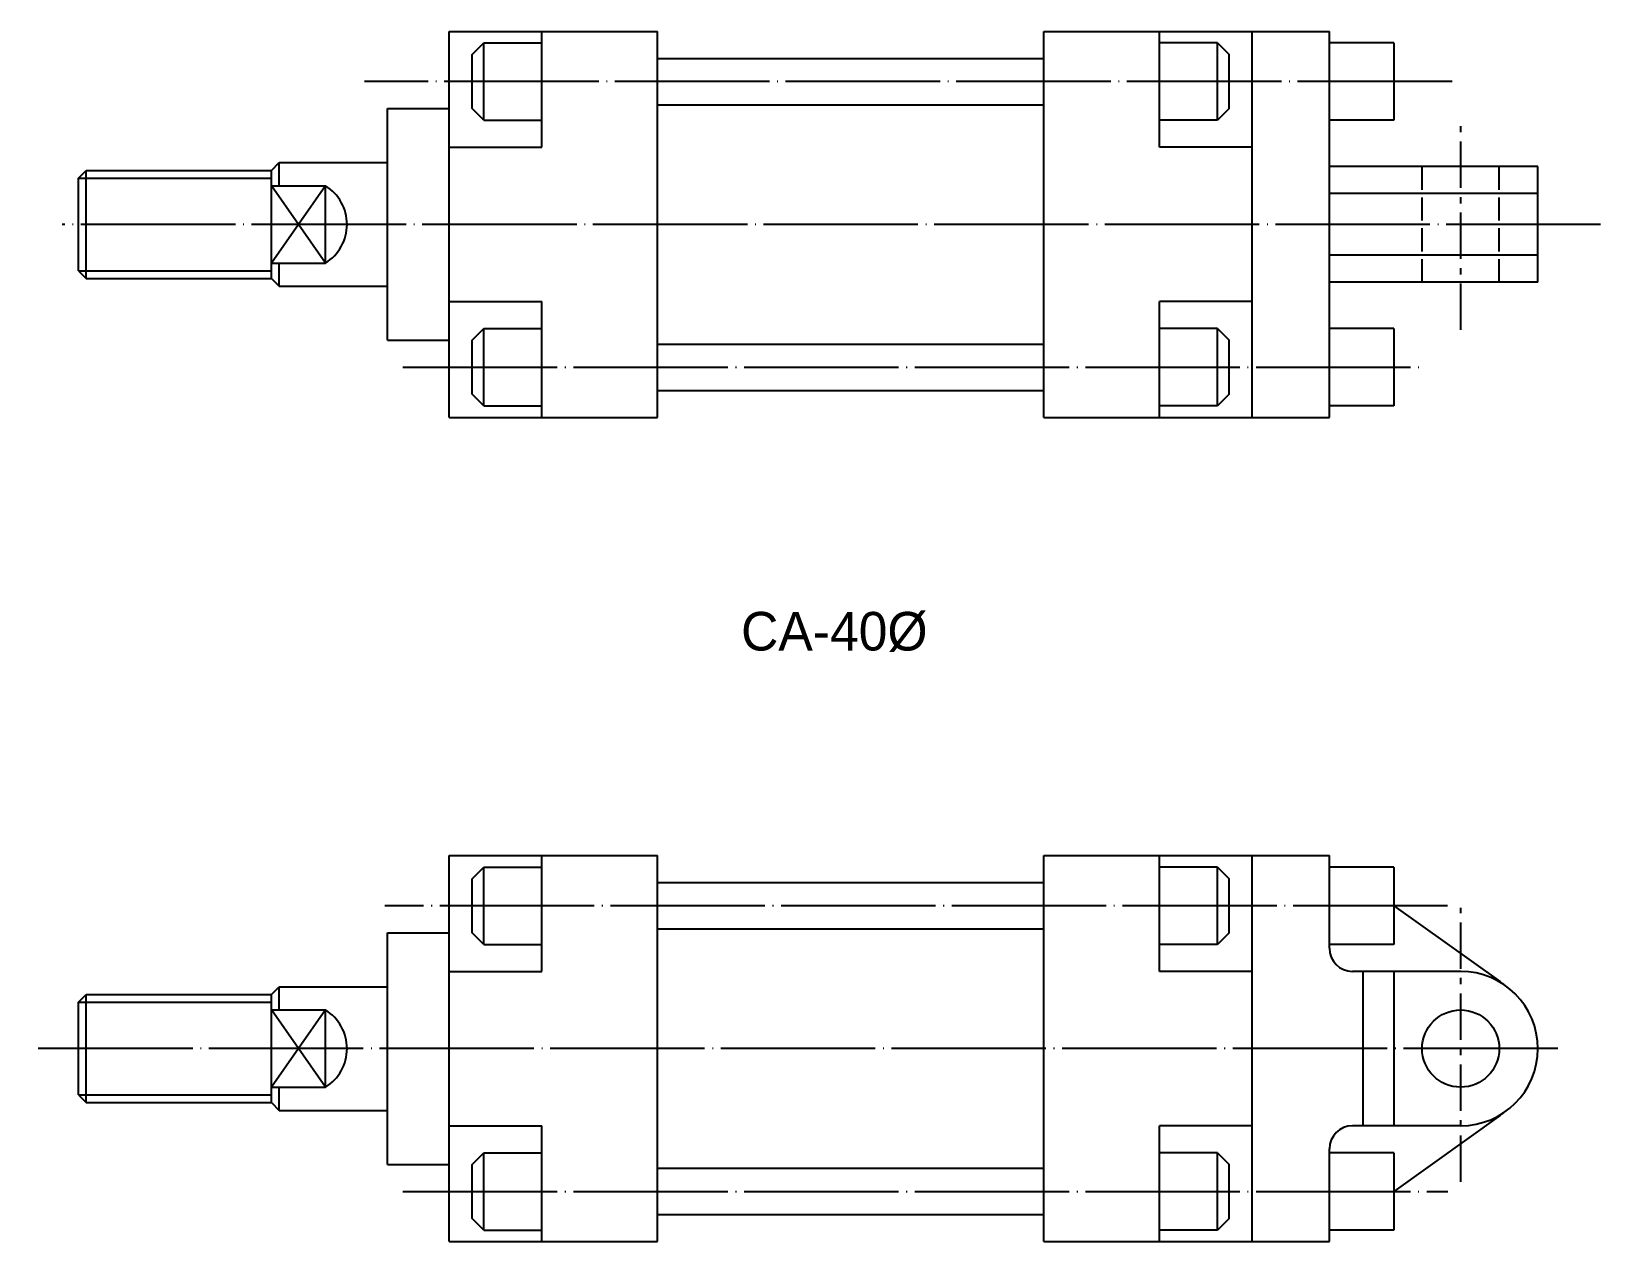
# Model space of a CAD drawing. Extents: x 288 to 491, y 263 to 419.
import ezdxf

# ---------------------------------------------------------------- set-up
doc = ezdxf.new("R2010")
doc.units = 0
doc.header["$MEASUREMENT"] = 0
for name, pattern in [('CENTER', [22, 20, -1, 0, -1]), ('DASHED', [4, 3, -1]), ('SCENTER', [9.2, 6, -1.2, 0.8, -1.2])]:
    doc.linetypes.add(name, pattern=pattern)
for name, color, linetype in [('CEN', 1, 'CENTER'), ('CON', 2, 'CONTINUOUS'), ('DAS', 3, 'DASHED'), ('SCEN', 1, 'SCENTER'), ('UTI', 7, 'CONTINUOUS')]:
    doc.layers.add(name, color=color, linetype=linetype)

msp = doc.modelspace()

# ---------------------------------------------------------------- linework, layer by layer
at = {"layer": 'CEN'}
for p, q in [((471.98, 412.87), (331.13, 412.87)), ((491.22, 394.37), (292, 394.37)), ((336.1, 375.87), (467.8, 375.87)), ((471.39, 306.12), (333.78, 306.12)), ((485.69, 287.62), (288, 287.62)), ((336.1, 269.12), (471.45, 269.12))]:
    msp.add_line(p, q, dxfattribs=at)
at = {"layer": 'CON'}
for p, q in [((342.1, 369.37), (342.1, 419.37)), ((342.1, 419.37), (369.1, 419.37)), ((354.1, 404.37), (354.1, 419.37)), ((369.1, 369.37), (369.1, 419.37)), ((419.1, 369.37), (419.1, 419.37)), ((419.1, 419.37), (456.1, 419.37)), ((434.1, 404.37), (434.1, 419.37)), ((446.1, 369.37), (446.1, 419.37)), ((456.1, 369.37), (456.1, 419.37)), ((345.1, 416.37), (346.6, 417.87)), ((346.6, 407.87), (346.6, 417.87)), ((346.6, 417.87), (354.1, 417.87)), ((441.6, 417.87), (434.1, 417.87)), ((441.6, 417.87), (443.1, 416.37)), ((441.6, 407.87), (441.6, 417.87)), ((464.45, 417.87), (456.1, 417.87)), ((464.45, 417.87), (464.45, 407.87)), ((345.1, 409.37), (345.1, 416.37)), ((369.1, 415.87), (419.1, 415.87)), ((443.1, 409.37), (443.1, 416.37)), ((334.1, 379.37), (334.1, 409.37)), ((334.1, 409.37), (342.1, 409.37)), ((346.6, 407.87), (345.1, 409.37)), ((369.1, 409.87), (419.1, 409.87)), ((443.1, 409.37), (441.6, 407.87)), ((346.6, 407.87), (354.1, 407.87)), ((441.6, 407.87), (434.1, 407.87)), ((464.45, 407.87), (456.1, 407.87)), ((342.1, 404.37), (354.1, 404.37)), ((446.1, 404.37), (434.1, 404.37)), ((294.1, 400.37), (295.1, 401.37)), ((294.1, 388.37), (294.1, 400.37)), ((295.1, 401.37), (319.1, 401.37)), ((295.1, 387.37), (295.1, 401.37)), ((319.1, 401.37), (320.1, 402.37)), ((319.1, 387.37), (319.1, 401.37)), ((320.1, 399.37), (320.1, 402.37)), ((320.1, 402.37), (334.1, 402.37)), ((483.1, 401.87), (456.21, 401.87)), ((483.1, 386.87), (483.1, 401.87)), ((319.1, 399.37), (326.1, 399.37)), ((326.1, 389.37), (326.1, 399.37)), ((483.1, 398.37), (456.21, 398.37)), ((483.1, 390.37), (456.1, 390.37)), ((294.1, 388.37), (295.1, 387.37)), ((319.1, 389.37), (326.1, 389.37)), ((320.1, 386.37), (320.1, 389.37)), ((295.1, 387.37), (319.1, 387.37)), ((319.1, 387.37), (320.1, 386.37)), ((320.1, 386.37), (334.1, 386.37)), ((483.1, 386.87), (456.1, 386.87)), ((342.1, 384.37), (354.1, 384.37)), ((354.1, 369.37), (354.1, 384.37)), ((434.1, 369.37), (434.1, 384.37)), ((446.1, 384.37), (434.1, 384.37)), ((345.1, 379.37), (346.6, 380.87)), ((346.6, 370.87), (346.6, 380.87)), ((346.6, 380.87), (354.1, 380.87)), ((441.6, 380.87), (434.1, 380.87)), ((441.6, 370.87), (441.6, 380.87)), ((441.6, 380.87), (443.1, 379.37)), ((464.45, 380.87), (456.1, 380.87)), ((464.45, 380.87), (464.45, 370.87)), ((334.1, 379.37), (342.1, 379.37)), ((345.1, 372.37), (345.1, 379.37)), ((369.1, 378.87), (419.1, 378.87)), ((443.1, 372.37), (443.1, 379.37)), ((346.6, 370.87), (345.1, 372.37)), ((369.1, 372.87), (419.1, 372.87)), ((443.1, 372.37), (441.6, 370.87)), ((346.6, 370.87), (354.1, 370.87)), ((441.6, 370.87), (434.1, 370.87)), ((464.45, 370.87), (456.1, 370.87)), ((342.1, 369.37), (369.1, 369.37)), ((419.1, 369.37), (456.1, 369.37)), ((342.1, 262.62), (342.1, 312.62)), ((342.1, 312.62), (369.1, 312.62)), ((345.1, 309.62), (346.6, 311.12)), ((346.6, 301.12), (346.6, 311.12)), ((346.6, 311.12), (354.1, 311.12)), ((354.1, 297.62), (354.1, 312.62)), ((369.1, 262.62), (369.1, 312.62)), ((419.1, 262.62), (419.1, 312.62)), ((419.1, 312.62), (456.1, 312.62)), ((434.1, 297.62), (434.1, 312.62)), ((441.6, 311.12), (434.1, 311.12)), ((441.6, 311.12), (443.1, 309.62)), ((441.6, 301.12), (441.6, 311.12)), ((446.1, 262.62), (446.1, 312.62)), ((456.1, 300.62), (456.1, 312.62)), ((464.45, 311.12), (456.1, 311.12)), ((464.45, 311.12), (464.45, 301.12)), ((345.1, 302.62), (345.1, 309.62)), ((369.1, 309.12), (419.1, 309.12)), ((443.1, 302.62), (443.1, 309.62)), ((464.45, 306.12), (478.26, 296.25)), ((369.1, 303.12), (419.1, 303.12)), ((334.1, 272.62), (334.1, 302.62)), ((334.1, 302.62), (342.1, 302.62)), ((346.6, 301.12), (345.1, 302.62)), ((346.6, 301.12), (354.1, 301.12)), ((441.6, 301.12), (434.1, 301.12)), ((443.1, 302.62), (441.6, 301.12)), ((464.45, 301.12), (456.1, 301.12)), ((342.1, 297.62), (354.1, 297.62)), ((446.1, 297.62), (434.1, 297.62)), ((473.1, 297.62), (459.1, 297.62)), ((460.45, 297.62), (460.45, 277.62)), ((464.45, 297.62), (464.45, 277.62)), ((319.1, 294.62), (320.1, 295.62)), ((320.1, 295.62), (334.1, 295.62)), ((320.1, 292.62), (320.1, 295.62)), ((294.1, 293.62), (295.1, 294.62)), ((294.1, 281.62), (294.1, 293.62)), ((295.1, 280.62), (295.1, 294.62)), ((295.1, 294.62), (319.1, 294.62)), ((319.1, 280.62), (319.1, 294.62)), ((319.1, 292.62), (326.1, 292.62)), ((326.1, 282.62), (326.1, 292.62)), ((319.1, 282.62), (326.1, 282.62)), ((320.1, 279.62), (320.1, 282.62)), ((294.1, 281.62), (295.1, 280.62)), ((295.1, 280.62), (319.1, 280.62)), ((319.1, 280.62), (320.1, 279.62)), ((320.1, 279.62), (334.1, 279.62)), ((478.26, 278.98), (464.45, 269.12)), ((342.1, 277.62), (354.1, 277.62)), ((354.1, 262.62), (354.1, 277.62)), ((446.1, 277.62), (434.1, 277.62)), ((434.1, 262.62), (434.1, 277.62)), ((473.1, 277.62), (459.1, 277.62)), ((456.1, 262.62), (456.1, 274.62)), ((334.1, 272.62), (342.1, 272.62)), ((345.1, 272.62), (346.6, 274.12)), ((345.1, 265.62), (345.1, 272.62)), ((346.6, 264.12), (346.6, 274.12)), ((346.6, 274.12), (354.1, 274.12)), ((441.6, 274.12), (434.1, 274.12)), ((441.6, 274.12), (443.1, 272.62)), ((441.6, 264.12), (441.6, 274.12)), ((443.1, 265.62), (443.1, 272.62)), ((464.45, 274.12), (456.1, 274.12)), ((464.45, 274.12), (464.45, 264.12)), ((369.1, 272.12), (419.1, 272.12)), ((346.6, 264.12), (345.1, 265.62)), ((369.1, 266.12), (419.1, 266.12)), ((443.1, 265.62), (441.6, 264.12)), ((342.1, 262.62), (369.1, 262.62)), ((346.6, 264.12), (354.1, 264.12)), ((419.1, 262.62), (456.1, 262.62)), ((441.6, 264.12), (434.1, 264.12)), ((464.45, 264.12), (456.1, 264.12))]:
    msp.add_line(p, q, dxfattribs=at)
msp.add_circle((473.1, 287.62), 5, dxfattribs=at)
for centre, radius, start, end in [((323, 394.37), 5.88, 301.7811, 58.2189), ((459.1, 300.62), 3, 180, 270), ((473.1, 287.62), 10, 270, 90), ((323, 287.62), 5.88, 301.7811, 58.2189), ((459.1, 274.62), 3, 90, 180)]:
    msp.add_arc(centre, radius, start, end, dxfattribs=at)
at = {"layer": 'DAS'}
for p, q in [((468.1, 386.87), (468.1, 401.87)), ((478.1, 386.87), (478.1, 401.87))]:
    msp.add_line(p, q, dxfattribs=at)
at = {"layer": 'SCEN'}
for p, q in [((473.1, 380.7), (473.1, 408.24)), ((473.1, 270.37), (473.1, 305.84))]:
    msp.add_line(p, q, dxfattribs=at)
at = {"layer": 'UTI'}
for p, q in [((294.1, 400.37), (319.1, 400.37)), ((326.1, 389.37), (319.1, 399.37)), ((326.1, 399.37), (319.1, 389.37)), ((294.1, 388.37), (319.1, 388.37)), ((294.1, 293.62), (319.1, 293.62)), ((326.1, 292.62), (319.1, 282.62)), ((326.1, 282.62), (319.1, 292.62)), ((294.1, 281.62), (319.1, 281.62))]:
    msp.add_line(p, q, dxfattribs=at)

# ---------------------------------------------------------------- texts
msp.add_text('CA-40%%C', height=5, dxfattribs=at).set_placement((379.91, 339.18))

doc.saveas('drawing.dxf')
